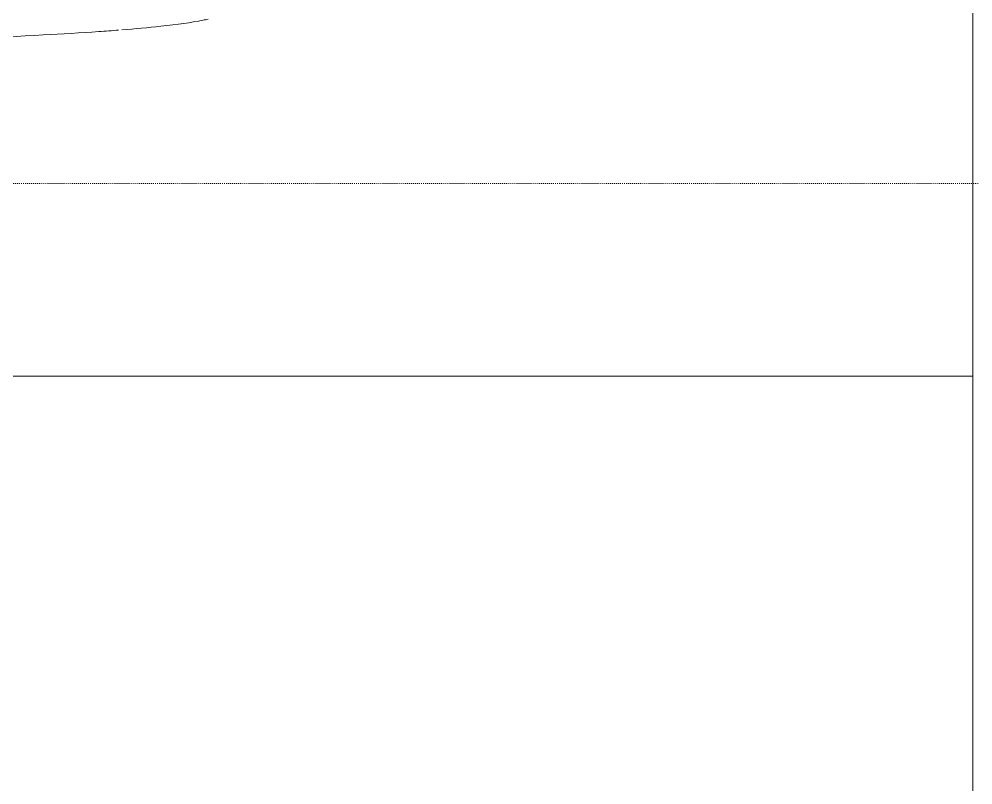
# Model space of a CAD drawing. Extents: x -3709 to 34975, y -230 to 8245.
# Drawn here: x 31192.4 to 31301.3, y 2055.7 to 2143.2 of the extents above; entities that cross this region are included whole.
import ezdxf
from ezdxf.xclip import XClip

# ---------------------------------------------------------------- set-up
doc = ezdxf.new("R2010")
doc.units = 0
doc.header["$XCLIPFRAME"] = 0
doc.linetypes.add('DOT2', pattern=[0.125, 0, -0.125])
doc.layers.get('0').update_dxf_attribs({"color": 9, "lineweight": 9})
for name, color, linetype, lineweight in [('04', 9, 'Continuous', 9), ('06D', 9, 'Continuous', 9), ('20', 9, 'DOT2', 9)]:
    doc.layers.add(name, color=color, linetype=linetype, lineweight=lineweight)

# ---------------------------------------------------------------- blocks, each defined once
blk = doc.blocks.new('p-araba-polo')
for points, degree, knots in [([(0.4758, -0.7941), (0.4779, -0.7946), (0.4931, -0.7978), (0.5106, -0.8003), (0.5297, -0.8023)], 3, [0, 0, 0, 0, 0.124213, 1, 1, 1, 1]), ([(0.578, -0.8067), (0.5852, -0.8073), (0.6136, -0.8094), (0.6943, -0.8142), (0.7938, -0.8181), (0.9022, -0.8216), (0.9869, -0.8238), (1.0486, -0.8241), (1.0808, -0.8236)], 3, [0, 0, 0, 0, 0.049552, 0.182368, 0.511137, 0.607099, 0.78604, 1, 1, 1, 1]), ([(0.5894, -0.8074), (0.5894, -0.8074), (0.5894, -0.8074), (0.5894, -0.8074), (0.5894, -0.8074), (0.5894, -0.8074), (0.5894, -0.8074), (0.5894, -0.8074), (0.5894, -0.8074), (0.5894, -0.8074), (0.5894, -0.8074), (0.5894, -0.8074), (0.5894, -0.8074), (0.5894, -0.8074), (0.5894, -0.8074)], 7, [0, 0, 0, 0, 0, 0, 0, 0, 1, 1, 1, 1, 1, 1, 1, 1, 1, 1, 1, 1, 1, 1, 1])]:
    blk.add_open_spline(points, degree=degree, knots=knots)
blk.add_open_spline([(0.5299, -0.8023), (0.5443, -0.8039), (0.5588, -0.8052), (0.5741, -0.8064)], degree=3)
blk = doc.blocks.new('catikatirevizepergole-krt')
blk.add_lwpolyline([(-30, 1350), (-30, 1280), (-800, 1280), (-800, 1350)], close=True)

msp = doc.modelspace()

# ---------------------------------------------------------------- linework, layer by layer
at = {"layer": '06D'}
for points in [[(31301.33, 2102.4), (31301.33, 2352.4), (30801.33, 2352.4), (30801.33, 2102.4)], [(31301.33, 1852.4), (31301.33, 2102.4), (30801.33, 2102.4), (30801.33, 1852.4)]]:
    msp.add_lwpolyline(points, close=True, dxfattribs=at)

# ---------------------------------------------------------------- block references
at = {"layer": '04'}
ref = msp.add_blockref('p-araba-polo', (31261.57, 2222.59), dxfattribs=dict(at, xscale=-100, yscale=100, zscale=100))
XClip(ref).set_block_clipping_path([(-0.0924763951, -0.9835002962), (4.0650970395, 0.9845199444)])
at = {"layer": '20'}
msp.add_blockref('catikatirevizepergole-krt', (31648.84, 774.41), dxfattribs=at)

doc.saveas('drawing.dxf')
